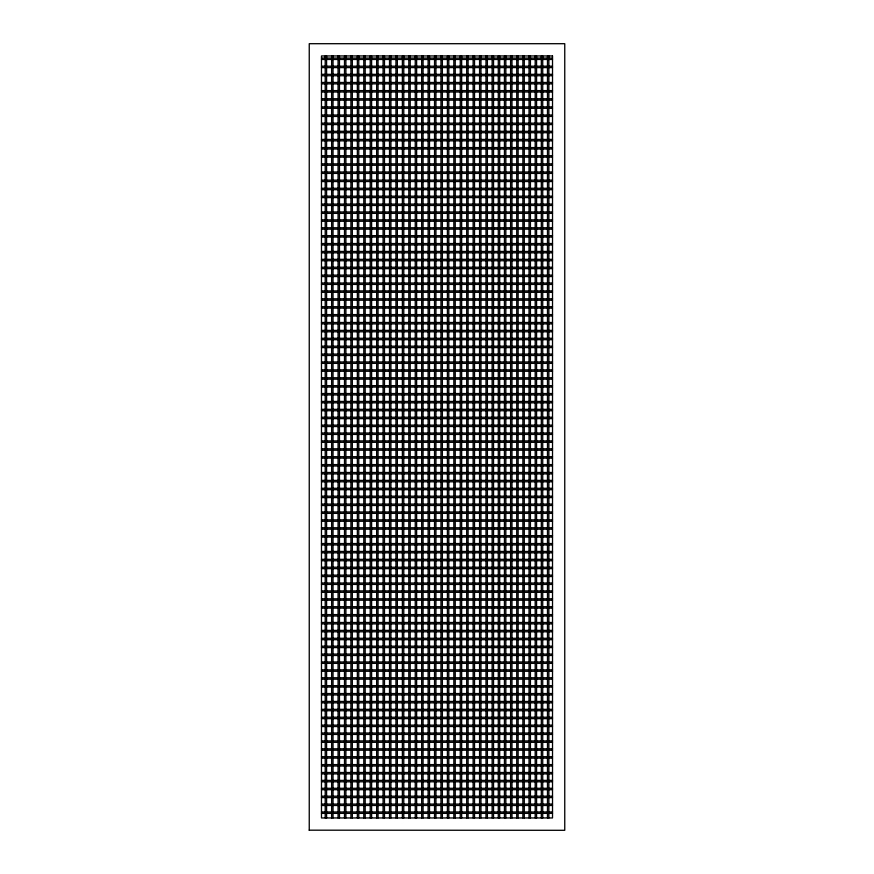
<?xml version="1.0" encoding="UTF-8"?>
<svg xmlns="http://www.w3.org/2000/svg" width="874" height="874" viewBox="0 0 874 874"><rect width="100%" height="100%" fill="white"/><g stroke="black" fill="none" stroke-linecap="round" stroke-linejoin="round"><path stroke-width="1.31" d="M321.479 58.055L552.521 58.055M321.479 59.454L552.521 59.454M321.479 66.195L552.521 66.195M321.479 67.593L552.521 67.593M321.479 74.334L552.521 74.334M321.479 75.732L552.521 75.732M321.479 82.473L552.521 82.473M321.479 83.871L552.521 83.871M321.479 90.612L552.521 90.612M321.479 92.01L552.521 92.01M321.479 98.751L552.521 98.751M321.479 100.149L552.521 100.149M321.479 106.89L552.521 106.89M321.479 108.289L552.521 108.289M321.479 115.029L552.521 115.029M321.479 116.428L552.521 116.428M321.479 123.168L552.521 123.168M321.479 124.567L552.521 124.567M321.479 131.308L552.521 131.308M321.479 132.706L552.521 132.706M321.479 139.447L552.521 139.447M321.479 140.845L552.521 140.845M321.479 147.586L552.521 147.586M321.479 148.984L552.521 148.984M321.479 155.725L552.521 155.725M321.479 157.123L552.521 157.123M321.479 163.864L552.521 163.864M321.479 165.262L552.521 165.262M321.479 172.003L552.521 172.003M321.479 173.402L552.521 173.402M321.479 180.142L552.521 180.142M321.479 181.541L552.521 181.541M321.479 188.281L552.521 188.281M321.479 189.68L552.521 189.68M321.479 196.18L552.521 196.18M321.479 197.579L552.521 197.579M321.479 204.079L552.521 204.079M321.479 205.466L552.521 205.466M321.479 211.967L552.521 211.967M321.479 213.365L552.521 213.365M321.479 219.866L552.521 219.866M321.479 221.264L552.521 221.264M321.479 227.764L552.521 227.764M321.479 229.152L552.521 229.152M321.479 235.652L552.521 235.652M321.479 237.051L552.521 237.051M321.479 243.551L552.521 243.551M321.479 244.949L552.521 244.949M321.479 251.45L552.521 251.45M321.479 252.837L552.521 252.837M321.479 259.338L552.521 259.338M321.479 260.736L552.521 260.736M321.479 267.236L552.521 267.236M321.479 268.635L552.521 268.635M321.479 275.124L552.521 275.124M321.479 276.523L552.521 276.523M321.479 283.023L552.521 283.023M321.479 284.421L552.521 284.421M321.479 290.922L552.521 290.922M321.479 292.309L552.521 292.309M321.479 298.81L552.521 298.81M321.479 300.208L552.521 300.208M321.479 306.708L552.521 306.708M321.479 308.107L552.521 308.107M321.479 314.607L552.521 314.607M321.479 315.995L552.521 315.995M321.479 322.495L552.521 322.495M321.479 323.893L552.521 323.893M321.479 330.394L552.521 330.394M321.479 331.792L552.521 331.792M321.479 338.293L552.521 338.293M321.479 339.68L552.521 339.68M321.479 346.18L552.521 346.18M321.479 347.579L552.521 347.579M321.479 354.079L552.521 354.079M321.479 355.478L552.521 355.478M321.479 361.967L552.521 361.967M321.479 363.366L552.521 363.366M321.479 369.866L552.521 369.866M321.479 371.264L552.521 371.264M321.479 377.765L552.521 377.765M321.479 379.152L552.521 379.152M321.479 385.653L552.521 385.653M321.479 387.051L552.521 387.051M321.479 393.551L552.521 393.551M321.479 394.95L552.521 394.95M321.479 401.45L552.521 401.45M321.479 402.838L552.521 402.838M321.479 409.338L552.521 409.338M321.479 410.736L552.521 410.736M321.479 417.237L552.521 417.237M321.479 418.635L552.521 418.635M321.479 425.135L552.521 425.135M321.479 426.523L552.521 426.523M321.479 433.023L552.521 433.023M321.479 434.422L552.521 434.422M321.479 440.922L552.521 440.922M321.479 442.32L552.521 442.32M321.479 448.81L552.521 448.81M321.479 450.208L552.521 450.208M321.479 456.709L552.521 456.709M321.479 458.107L552.521 458.107M321.479 464.607L552.521 464.607M321.479 465.995L552.521 465.995M321.479 472.495L552.521 472.495M321.479 473.894L552.521 473.894M321.479 480.394L552.521 480.394M321.479 481.793L552.521 481.793M321.479 488.293L552.521 488.293M321.479 489.68L552.521 489.68M321.479 496.181L552.521 496.181M321.479 497.579L552.521 497.579M321.479 504.079L552.521 504.079M321.479 505.478L552.521 505.478M321.479 511.978L552.521 511.978M321.479 513.366L552.521 513.366M321.479 519.866L552.521 519.866M321.479 521.265L552.521 521.265M321.479 527.765L552.521 527.765M321.479 529.163L552.521 529.163M321.479 535.653L552.521 535.653M321.479 537.051L552.521 537.051M321.479 543.552L552.521 543.552M321.479 544.95L552.521 544.95M321.479 551.45L552.521 551.45M321.479 552.838L552.521 552.838M321.479 559.338L552.521 559.338M321.479 560.737L552.521 560.737M321.479 567.237L552.521 567.237M321.479 568.635L552.521 568.635M321.479 575.136L552.521 575.136M321.479 576.523L552.521 576.523M321.479 583.024L552.521 583.024M321.479 584.422L552.521 584.422M321.479 590.922L552.521 590.922M321.479 592.321L552.521 592.321M321.479 598.821L552.521 598.821M321.479 600.209L552.521 600.209M321.479 606.709L552.521 606.709M321.479 608.107L552.521 608.107M321.479 614.608L552.521 614.608M321.479 616.006L552.521 616.006M321.479 622.496L552.521 622.496M321.479 623.894L552.521 623.894M321.479 630.394L552.521 630.394M321.479 631.793L552.521 631.793M321.479 638.293L552.521 638.293M321.479 639.681L552.521 639.681M321.479 646.181L552.521 646.181M321.479 647.579L552.521 647.579M321.479 654.08L552.521 654.08M321.479 655.478L552.521 655.478M321.479 661.979L552.521 661.979M321.479 663.366L552.521 663.366M321.479 669.866L552.521 669.866M321.479 671.265L552.521 671.265M321.479 677.765L552.521 677.765M321.479 679.164L552.521 679.164M321.479 685.664L552.521 685.664M321.479 687.051L552.521 687.051M321.479 693.552L552.521 693.552M321.479 694.95L552.521 694.95M321.479 701.451L552.521 701.451M321.479 702.849L552.521 702.849M321.479 709.338L552.521 709.338M321.479 710.737L552.521 710.737M321.479 717.237L552.521 717.237M321.479 718.636L552.521 718.636M321.479 725.136L552.521 725.136M321.479 726.523L552.521 726.523M321.479 733.024L552.521 733.024M321.479 734.422L552.521 734.422M321.479 740.923L552.521 740.923M321.479 742.321L552.521 742.321M321.479 748.821L552.521 748.821M321.479 750.209L552.521 750.209M321.479 756.709L552.521 756.709M321.479 758.108L552.521 758.108M321.479 764.608L552.521 764.608M321.479 766.006L552.521 766.006M321.479 772.507L552.521 772.507M321.479 773.894L552.521 773.894M321.479 780.395L552.521 780.395M321.479 781.793L552.521 781.793M321.479 788.293L552.521 788.293M321.479 789.692L552.521 789.692M321.479 796.181L552.521 796.181M321.479 797.58L552.521 797.58M321.479 804.08L552.521 804.08M321.479 805.478L552.521 805.478M321.479 811.979L552.521 811.979M321.479 813.366L552.521 813.366M309.243 830.18L564.757 830.3L564.757 43.7L309.243 43.7L309.243 830.3M548.872 55.936L548.872 817.955M547.474 55.936L547.474 817.955M542.721 55.936L542.721 817.955M541.323 55.936L541.323 817.955M536.57 55.936L536.57 817.955M535.183 55.936L535.183 817.955M530.431 55.936L530.431 817.955M529.032 55.936L529.032 817.955M524.28 55.936L524.28 817.955M522.881 55.936L522.881 817.955M518.129 55.936L518.129 817.955M516.731 55.936L516.731 817.955M511.978 55.936L511.978 817.955M510.591 55.936L510.591 817.955M505.838 55.936L505.838 817.955M504.44 55.936L504.44 817.955M499.688 55.936L499.688 817.955M498.289 55.936L498.289 817.955M493.537 55.936L493.537 817.955M492.138 55.936L492.138 817.955M487.386 55.936L487.386 817.955M485.988 55.936L485.988 817.955M480.962 55.936L480.962 817.955M479.564 55.936L479.564 817.955M474.527 55.936L474.527 817.955M473.129 55.936L473.129 817.955M468.093 55.936L468.093 817.955M466.694 55.936L466.694 817.955M461.658 55.936L461.658 817.955M460.27 55.936L460.27 817.955M455.234 55.936L455.234 817.955M453.835 55.936L453.835 817.955M448.799 55.936L448.799 817.955M447.401 55.936L447.401 817.955M442.364 55.936L442.364 817.955M440.966 55.936L440.966 817.955M435.94 55.936L435.94 817.955M434.542 55.936L434.542 817.955M429.505 55.936L429.505 817.955M428.107 55.936L428.107 817.955M423.071 55.936L423.071 817.955M421.672 55.936L421.672 817.955M416.636 55.936L416.636 817.955M415.248 55.936L415.248 817.955M410.212 55.936L410.212 817.955M408.813 55.936L408.813 817.955M403.777 55.936L403.777 817.955M402.379 55.936L402.379 817.955M397.342 55.936L397.342 817.955M395.944 55.936L395.944 817.955M390.918 55.936L390.918 817.955M389.52 55.936L389.52 817.955M384.484 55.936L384.484 817.955M383.085 55.936L383.085 817.955M378.049 55.936L378.049 817.955M376.65 55.936L376.65 817.955M371.614 55.936L371.614 817.955M370.226 55.936L370.226 817.955M365.19 55.936L365.19 817.955M363.792 55.936L363.792 817.955M358.755 55.936L358.755 817.955M357.357 55.936L357.357 817.955M352.32 55.936L352.32 817.955M350.922 55.936L350.922 817.955M345.896 55.936L345.896 817.955M344.498 55.936L344.498 817.955M339.462 55.936L339.462 817.955M338.063 55.936L338.063 817.955M333.027 55.936L333.027 817.955M331.628 55.936L331.628 817.955M326.592 55.936L326.592 817.955M325.204 55.936L325.204 817.955M552.521 55.936L321.479 55.936L321.479 817.955L552.521 817.955L552.521 55.936"/></g></svg>
